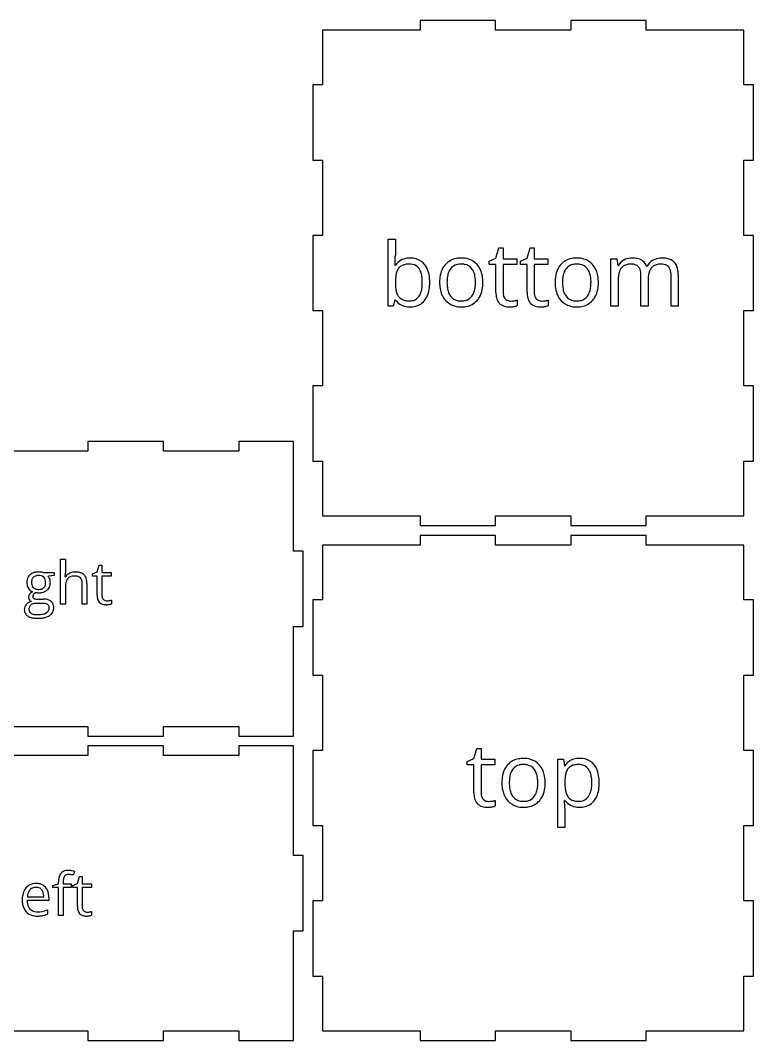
# Model space of a CAD drawing. Header units: millimetres. Extents: x 0 to 434, y 3 to 318.
# Drawn here: x 207.8 to 434, y 3 to 318 of the extents above; entities that cross this region are included whole.
import ezdxf

# ---------------------------------------------------------------- set-up
doc = ezdxf.new("R2010")
doc.units = ezdxf.units.MM

msp = doc.modelspace()

# ---------------------------------------------------------------- linework, layer by layer
at = {"layer": 'bottom_labelLayer'}
for p, q in [((321.26, 229.8), (321.26, 250.47)), ((321.26, 250.47), (323.46, 250.47)), ((323.46, 250.47), (323.46, 245.45)), ((354.51, 244.62), (355.44, 247.73)), ((355.44, 247.73), (356.72, 247.73)), ((356.72, 247.73), (356.72, 244.36)), ((364.11, 244.62), (365.04, 247.73)), ((365.04, 247.73), (366.32, 247.73)), ((366.32, 247.73), (366.32, 244.36)), ((352.43, 243.71), (354.51, 244.62)), ((352.43, 242.64), (352.43, 243.71)), ((354.51, 242.64), (352.43, 242.64)), ((354.51, 233.98), (354.51, 242.64)), ((356.72, 244.36), (360.94, 244.36)), ((360.94, 242.64), (356.72, 242.64)), ((356.72, 242.64), (356.72, 234.08)), ((360.94, 244.36), (360.94, 242.64)), ((362.03, 243.71), (364.11, 244.62)), ((362.03, 242.64), (362.03, 243.71)), ((364.11, 242.64), (362.03, 242.64)), ((364.11, 233.98), (364.11, 242.64)), ((366.32, 244.36), (370.54, 244.36)), ((370.54, 242.64), (366.32, 242.64)), ((366.32, 242.64), (366.32, 234.08)), ((370.54, 244.36), (370.54, 242.64)), ((389.99, 229.8), (389.99, 244.36)), ((389.99, 244.36), (391.78, 244.36)), ((391.78, 244.36), (392.14, 242.36)), ((323.35, 242.42), (323.46, 242.42)), ((392.14, 242.36), (392.24, 242.36)), ((401.01, 242.15), (401.12, 242.15)), ((392.19, 237.44), (392.19, 229.8)), ((399.26, 229.8), (399.26, 239.27)), ((401.46, 237.93), (401.46, 229.8)), ((408.54, 229.8), (408.54, 239.27)), ((410.74, 239.3), (410.74, 229.8)), ((323.3, 231.67), (322.84, 229.8)), ((323.46, 231.67), (323.3, 231.67)), ((361.05, 231.62), (361.05, 229.93)), ((370.65, 231.62), (370.65, 229.93)), ((322.84, 229.8), (321.26, 229.8)), ((392.19, 229.8), (389.99, 229.8)), ((401.46, 229.8), (399.26, 229.8)), ((410.74, 229.8), (408.54, 229.8))]:
    msp.add_line(p, q, dxfattribs=at)
for centre, radius, start, end in [((290.29, 244.98), 33.17, 355.7239, 358.1259), ((277.49, 245.41), 45.97, 358.1123, 0.0484), ((327.57, 239.55), 5.01, 95.1835, 145.1109), ((327.21, 238.87), 3.83, 100.447, 119.6701), ((327.66, 236.55), 6.2, 89.5731, 100.7324), ((328.01, 237.07), 7.53, 89.8743, 96.8145), ((327.74, 237.65), 5.1, 78.6781, 90.3749), ((328.09, 237.86), 6.74, 74.2393, 90.5624), ((328.18, 239.49), 3.22, 35.5408, 79.8011), ((328.54, 239.49), 5.04, 38.5631, 74.067), ((327.39, 238.6), 6.5, 16.4709, 38.4075), ((343.43, 238.57), 6.09, 138.176, 150.2287), ((343.23, 238.73), 5.83, 99.1759, 137.9833), ((343.28, 239.18), 3.51, 103.4685, 142.3119), ((343.79, 236.06), 8.56, 89.7326, 100.076), ((343.72, 237.5), 5.25, 89.4806, 103.8805), ((343.8, 237.19), 5.56, 79.3454, 90.3175), ((343.91, 237.21), 7.41, 73.5223, 90.5692), ((344.22, 239.08), 3.63, 37.9578, 80.4006), ((344.34, 238.79), 5.77, 41.1446, 73.2134), ((343.51, 238.08), 6.87, 13.5014, 41.0703), ((379.07, 238.57), 6.09, 138.176, 150.2287), ((378.86, 238.73), 5.83, 99.1759, 137.9833), ((378.91, 239.18), 3.51, 103.4685, 142.3119), ((379.43, 236.06), 8.56, 89.7326, 100.076), ((379.35, 237.5), 5.25, 89.4806, 103.8805), ((379.43, 237.19), 5.56, 79.3454, 90.3175), ((379.54, 237.21), 7.41, 73.5223, 90.5692), ((379.85, 239.08), 3.63, 37.9578, 80.4006), ((379.98, 238.79), 5.77, 41.1446, 73.2134), ((379.15, 238.08), 6.87, 13.5014, 41.0703), ((395.98, 240.17), 4.33, 117.121, 149.5424), ((395.73, 239.24), 3.46, 101.1546, 123.0656), ((396.42, 239.38), 5.23, 93.8343, 117.5072), ((396.15, 237.27), 5.48, 89.5573, 101.4832), ((396.54, 238.3), 6.32, 89.9662, 94.2832), ((396.2, 237.59), 5.16, 85.5238, 90.0793), ((396.62, 237.4), 7.22, 77.5572, 90.5513), ((396.34, 239.09), 3.66, 72.3601, 85.9562), ((396.77, 240.36), 2.31, 41.0611, 72.8994), ((397.29, 240.29), 4.26, 52.7027, 78.0054), ((397.52, 240.73), 3.76, 22.2098, 51.4971), ((405.11, 239.86), 4.6, 119.4042, 150.1829), ((405.62, 239.09), 5.53, 118.2583, 120.063), ((405.62, 239.03), 5.58, 95.8635, 117.9693), ((405.01, 239.12), 3.58, 101.0032, 121.7841), ((405.44, 237.08), 5.67, 89.5621, 101.2962), ((405.81, 237.66), 6.96, 89.9197, 96.2618), ((405.49, 237.63), 5.12, 85.8145, 90.0685), ((405.87, 236.96), 7.66, 79.9361, 90.3804), ((405.63, 239.08), 3.66, 72.6396, 86.2568), ((406.05, 240.36), 2.32, 41.0408, 73.1793), ((406.38, 239.72), 4.85, 62.9723, 80.1665), ((406.91, 240.82), 3.63, 44.229, 62.6229), ((406.75, 240.75), 3.8, 19.5612, 43.3161), ((295.85, 244.6), 27.59, 355.4718, 355.6526), ((330.43, 238.16), 6.9, 160.8926, 171.2334), ((327.48, 239.2), 3.77, 143.3382, 161.256), ((326.78, 239.67), 2.93, 120.1403, 142.4249), ((327.81, 239.23), 3.66, 32.7034, 35.5242), ((326.83, 238.67), 4.79, 15.7779, 32.0151), ((323.67, 237.73), 8.09, 6.1649, 16.0396), ((324.09, 237.56), 9.96, 5.1339, 16.7973), ((344.67, 237.94), 7.48, 150.7111, 169.4696), ((346.84, 237.68), 7.4, 162.0653, 173.1675), ((344.14, 238.58), 4.56, 142.9026, 162.375), ((343.48, 238.55), 4.54, 20.0257, 37.435), ((341.23, 237.73), 6.93, 7.744, 20.069), ((340.31, 237.24), 10.18, 1.1277, 13.88), ((380.31, 237.94), 7.48, 150.7111, 169.4696), ((382.47, 237.68), 7.4, 162.0653, 173.1675), ((379.77, 238.58), 4.56, 142.9026, 162.375), ((379.11, 238.55), 4.54, 20.0257, 37.435), ((376.87, 237.73), 6.93, 7.744, 20.069), ((375.94, 237.24), 10.18, 1.1277, 13.88), ((398.81, 238.33), 6.56, 161.0234, 171.4469), ((396.11, 239.29), 3.7, 143.077, 161.3914), ((395.44, 239.74), 2.89, 123.702, 142.3022), ((396.47, 240.17), 2.66, 20.7071, 40.0218), ((395.15, 239.66), 4.08, 7.9865, 20.795), ((392.75, 239.3), 6.5, 359.6948, 8.1471), ((407.48, 238.49), 5.98, 160.8732, 172.5272), ((405.27, 239.27), 3.64, 140.9765, 161.1699), ((404.69, 239.7), 2.92, 122.3597, 140.2884), ((405.76, 240.17), 2.66, 20.7071, 40.0218), ((404.43, 239.66), 4.08, 7.9865, 20.795), ((402.04, 239.3), 6.5, 359.6948, 8.1471), ((404.45, 239.88), 6.26, 7.5042, 19.9645), ((400.63, 239.35), 10.11, 359.7107, 7.6907), ((340.45, 237.1), 16.99, 177.6177, 180.0425), ((338.04, 237.03), 14.58, 179.7763, 185.7075), ((335.34, 237.36), 11.87, 171.0668, 177.8457), ((318.76, 237.17), 13.03, 359.7681, 6.3095), ((319.15, 237.07), 12.63, 353.4935, 0.2205), ((321.15, 237.02), 12.93, 350.6563, 0.338), ((319.92, 237.12), 14.15, 359.8779, 5.4094), ((348.56, 237.17), 11.45, 169.2443, 180.3881), ((348.14, 237.05), 11.03, 179.7745, 189.0933), ((351.05, 237.14), 11.65, 173.0086, 180.2464), ((350.56, 237.03), 11.16, 179.706, 187.9161), ((337.2, 237.15), 11, 359.7076, 7.8973), ((336.59, 237.05), 11.61, 353.5363, 0.2014), ((339.1, 237.01), 11.39, 349.1762, 0.3863), ((337.55, 237.09), 12.94, 359.9919, 1.5419), ((384.19, 237.17), 11.45, 169.2443, 180.3881), ((383.78, 237.05), 11.03, 179.7745, 189.0933), ((386.68, 237.14), 11.65, 173.0086, 180.2464), ((386.2, 237.03), 11.16, 179.706, 187.9161), ((372.84, 237.15), 11, 359.7076, 7.8973), ((372.22, 237.05), 11.61, 353.5363, 0.2014), ((374.73, 237.01), 11.39, 349.1762, 0.3863), ((373.18, 237.09), 12.94, 359.9919, 1.5419), ((407.54, 237.44), 15.35, 178.0976, 180.0253), ((403.27, 237.63), 11.08, 171.3042, 178.3502), ((411.15, 237.98), 9.69, 172.3776, 180.183), ((413.76, 237.93), 12.3, 179.8946, 180.0001), ((332.29, 236.44), 8.8, 185.5925, 194.2051), ((328.61, 235.49), 5, 193.943, 208.0218), ((327.12, 234.73), 3.33, 208.5537, 217.5605), ((326.56, 235.64), 5.06, 326.7105, 343.6662), ((323.61, 236.54), 8.15, 343.4171, 353.6369), ((325.65, 236.25), 8.36, 335.8306, 350.8255), ((345.31, 236.57), 8.16, 188.9102, 205.3171), ((346.47, 236.45), 7.03, 187.7639, 200.0977), ((344.21, 235.62), 4.63, 200.0846, 216.9132), ((343.3, 235.68), 4.73, 323.0089, 342.6391), ((340.59, 236.57), 7.58, 342.3616, 353.7537), ((342.93, 236.25), 7.48, 330.2507, 349.4116), ((361.44, 233.91), 6.93, 179.3551, 192.8478), ((361.16, 234.05), 4.44, 179.6417, 189.7506), ((359.59, 233.77), 2.85, 189.5479, 205.7874), ((371.04, 233.91), 6.93, 179.3551, 192.8478), ((370.76, 234.05), 4.44, 179.6417, 189.7506), ((369.19, 233.77), 2.85, 189.5479, 205.7874), ((380.94, 236.57), 8.16, 188.9102, 205.3171), ((382.1, 236.45), 7.03, 187.7639, 200.0977), ((379.84, 235.62), 4.63, 200.0846, 216.9132), ((378.93, 235.68), 4.73, 323.0089, 342.6391), ((376.22, 236.57), 7.58, 342.3616, 353.7537), ((378.57, 236.25), 7.48, 330.2507, 349.4116), ((327.43, 234.51), 4.88, 215.585, 245.8362), ((327, 234.68), 3.2, 218.169, 253.8047), ((327.8, 235.37), 5.82, 245.9802, 255.5456), ((327.59, 236.51), 5.12, 253.1382, 266.8483), ((327.76, 238.47), 7.09, 266.3776, 270.0511), ((327.81, 235.78), 4.4, 269.3869, 285.8631), ((328.39, 234.78), 5.22, 274.064, 321.4081), ((328.14, 234.6), 3.17, 286.0163, 326.8497), ((327.63, 235.39), 6.2, 321.3161, 335.5436), ((344.47, 236.22), 7.25, 205.656, 208.4462), ((343.38, 235.55), 5.97, 207.7947, 238.6758), ((343.45, 235.7), 6.14, 238.8116, 253.2428), ((343.39, 235.03), 3.61, 217.301, 261.7099), ((343.77, 236.86), 5.48, 260.5033, 270.2477), ((343.84, 236.5), 5.12, 269.4482, 284.7256), ((344.25, 235), 3.56, 284.5662, 322.6334), ((344.33, 235.47), 5.88, 278.8959, 317.9979), ((344.11, 235.64), 6.15, 318.144, 329.7566), ((357.96, 232.97), 3.33, 190.3818, 253.8772), ((358.94, 233.47), 2.14, 206.1295, 221.4084), ((358.87, 233.42), 2.05, 221.5949, 262.3505), ((359.04, 234.3), 2.95, 261.3266, 270.1913), ((359.07, 238.59), 7.24, 269.8804, 278.3028), ((359.14, 238.03), 6.67, 278.4155, 279.008), ((358.33, 243.22), 11.93, 278.9589, 280.5105), ((359.1, 239.07), 7.7, 280.4848, 282.6268), ((359.78, 236.05), 4.61, 282.5877, 285.5795), ((360.12, 234.8), 3.31, 285.7237, 286.2565), ((367.57, 232.97), 3.33, 190.3818, 253.8772), ((368.55, 233.47), 2.14, 206.1295, 221.4084), ((368.47, 233.42), 2.05, 221.5949, 262.3505), ((368.65, 234.3), 2.95, 261.3266, 270.1913), ((368.67, 238.59), 7.24, 269.8804, 278.3028), ((368.74, 238.03), 6.67, 278.4155, 279.008), ((367.93, 243.22), 11.93, 278.9589, 280.5105), ((368.7, 239.07), 7.7, 280.4848, 282.6268), ((369.38, 236.05), 4.61, 282.5877, 285.5795), ((369.72, 234.8), 3.31, 285.7237, 286.2565), ((380.1, 236.22), 7.25, 205.656, 208.4462), ((379.01, 235.55), 5.97, 207.7947, 238.6758), ((379.09, 235.7), 6.14, 238.8116, 253.2428), ((379.02, 235.03), 3.61, 217.301, 261.7099), ((379.4, 236.86), 5.48, 260.5033, 270.2477), ((379.48, 236.5), 5.12, 269.4482, 284.7256), ((379.88, 235), 3.56, 284.5662, 322.6334), ((379.96, 235.47), 5.88, 278.8959, 317.9979), ((379.75, 235.64), 6.15, 318.144, 329.7566), ((327.99, 236.22), 6.69, 255.7755, 270.3185), ((328.04, 237.01), 7.48, 269.9226, 275.5482), ((343.69, 236.61), 7.08, 253.5437, 270.4182), ((343.78, 238.1), 8.56, 269.7503, 279.8033), ((358.65, 235.29), 5.76, 253.7848, 270.8853), ((358.73, 235.18), 5.65, 270.003, 270.7606), ((358.7, 236.41), 6.87, 270.8933, 275.5484), ((358.45, 239.08), 9.56, 275.526, 279.294), ((358.67, 237.79), 8.24, 279.1862, 280.1144), ((359.04, 235.78), 6.21, 280.0069, 283.3736), ((359.6, 233.48), 3.84, 283.307, 288.1197), ((360.12, 231.89), 2.17, 287.9889, 295.3048), ((368.25, 235.29), 5.76, 253.7848, 270.8853), ((368.34, 235.18), 5.65, 270.003, 270.7606), ((368.3, 236.41), 6.87, 270.8933, 275.5484), ((368.05, 239.08), 9.56, 275.526, 279.294), ((368.28, 237.79), 8.24, 279.1862, 280.1144), ((368.65, 235.78), 6.21, 280.0069, 283.3736), ((369.2, 233.48), 3.84, 283.307, 288.1197), ((369.72, 231.89), 2.17, 287.9889, 295.3048), ((379.32, 236.61), 7.08, 253.5437, 270.4182), ((379.41, 238.1), 8.56, 269.7503, 279.8033)]:
    msp.add_arc(centre, radius, start, end, dxfattribs=at)
at = {"layer": 'bottom_outsideCutPath'}
for p, q in [((301, 315), (301, 298.12)), ((307.88, 315), (301, 315)), ((331.12, 315), (307.88, 315)), ((354.38, 318), (331.12, 318)), ((331.12, 318), (331.12, 315)), ((354.38, 315), (354.38, 318)), ((377.62, 315), (354.38, 315)), ((400.88, 318), (377.62, 318)), ((377.62, 318), (377.62, 315)), ((400.88, 315), (400.88, 318)), ((431, 315), (400.88, 315)), ((431, 298.12), (431, 315)), ((301, 298.12), (298, 298.12)), ((298, 298.12), (298, 274.88)), ((434, 298.12), (431, 298.12)), ((434, 274.88), (434, 298.12)), ((298, 274.88), (301, 274.88)), ((301, 274.88), (301, 251.62)), ((431, 251.62), (431, 274.88)), ((431, 274.88), (434, 274.88)), ((301, 251.62), (298, 251.62)), ((298, 251.62), (298, 228.38)), ((434, 251.62), (431, 251.62)), ((434, 228.38), (434, 251.62)), ((298, 228.38), (301, 228.38)), ((301, 228.38), (301, 205.12)), ((431, 205.12), (431, 228.38)), ((431, 228.38), (434, 228.38)), ((301, 205.12), (298, 205.12)), ((298, 205.12), (298, 181.88)), ((434, 205.12), (431, 205.12)), ((434, 181.88), (434, 205.12)), ((298, 181.88), (301, 181.88)), ((301, 181.88), (301, 165)), ((431, 165), (431, 181.88)), ((431, 181.88), (434, 181.88)), ((301, 165), (331.12, 165)), ((331.12, 165), (331.12, 162)), ((354.38, 162), (354.38, 165)), ((354.38, 165), (377.62, 165)), ((377.62, 165), (377.62, 162)), ((400.88, 162), (400.88, 165)), ((400.88, 165), (424.12, 165)), ((424.12, 165), (431, 165)), ((331.12, 162), (354.38, 162)), ((377.62, 162), (400.88, 162))]:
    msp.add_line(p, q, dxfattribs=at)
at = {"layer": 'left_labelLayer'}
for p, q in [((224.47, 55.24), (224.09, 54.06)), ((225.36, 51.54), (225.98, 53.62)), ((225.98, 53.62), (226.83, 53.62)), ((226.83, 53.62), (226.83, 51.37)), ((217.78, 50.89), (219.52, 51.42)), ((217.78, 50.22), (217.78, 50.89)), ((219.52, 51.42), (219.52, 51.96)), ((220.99, 52), (220.99, 51.37)), ((220.99, 51.37), (223.47, 51.37)), ((223.47, 51.37), (223.47, 50.22)), ((223.96, 50.93), (225.36, 51.54)), ((223.96, 50.22), (223.96, 50.93)), ((226.83, 51.37), (229.66, 51.37)), ((229.66, 51.37), (229.66, 50.22)), ((209.9, 47.43), (214.99, 47.43)), ((219.52, 50.22), (217.78, 50.22)), ((219.52, 41.63), (219.52, 50.22)), ((223.47, 50.22), (220.99, 50.22)), ((220.99, 50.22), (220.99, 41.63)), ((225.36, 50.22), (223.96, 50.22)), ((225.36, 44.43), (225.36, 50.22)), ((229.66, 50.22), (226.83, 50.22)), ((226.83, 50.22), (226.83, 44.49)), ((216.57, 46.23), (209.86, 46.23)), ((216.57, 47.16), (216.57, 46.23)), ((216.15, 43.39), (216.15, 42.08)), ((220.99, 41.63), (219.52, 41.63)), ((229.73, 42.84), (229.73, 41.72))]:
    msp.add_line(p, q, dxfattribs=at)
for centre, radius, start, end in [((222.69, 52.69), 3.09, 141.7434, 168.2322), ((222.23, 52.92), 2.59, 98.2551, 139.6203), ((222.79, 52.8), 1.71, 145.0689, 162.1802), ((222.43, 53.03), 1.28, 102.7677, 144.338), ((222.63, 51.07), 4.48, 89.6697, 99.9314), ((222.61, 52.34), 1.99, 89.4859, 103.4198), ((222.62, 51.16), 3.17, 83.0761, 89.7927), ((222.63, 50.8), 4.75, 81.5641, 89.7018), ((222.42, 49.6), 4.74, 76.5184, 83.0217), ((222.3, 48.47), 7.1, 75.974, 81.6565), ((221.87, 47.25), 7.16, 71.9613, 76.5918), ((221.72, 46.09), 9.55, 73.2964, 76.0946), ((212.41, 47.76), 3.78, 92.4763, 140.5386), ((212.6, 46.33), 5.21, 89.9638, 93.9176), ((212.65, 47.05), 4.49, 74.2126, 90.545), ((212.93, 48.09), 3.42, 41.2065, 74.0233), ((225.5, 52.03), 5.98, 167.5776, 180.6587), ((227.96, 52), 6.97, 178.1973, 180.0232), ((226.05, 52.08), 5.06, 171.6527, 178.4384), ((224.03, 52.38), 3.01, 161.8437, 171.7847), ((216.08, 46.47), 7.75, 168.9539, 180.3843), ((213.55, 46.98), 5.16, 149.4071, 169.1854), ((212.84, 47.36), 4.37, 140.1056, 148.9067), ((215.45, 46.92), 5.57, 172.1545, 174.7615), ((214.18, 47.12), 4.29, 160.3353, 172.5315), ((212.89, 47.6), 2.91, 138.0995, 160.5866), ((212.38, 48.04), 2.25, 106.4657, 137.9176), ((212.56, 47.4), 2.91, 89.4422, 106.209), ((212.6, 47.28), 3.03, 79.6469, 90.291), ((212.82, 48.27), 2.02, 40.0823, 80.6243), ((212.61, 48.11), 2.28, 23.4821, 39.7072), ((211.76, 47.75), 3.21, 8.7342, 23.2772), ((209.96, 47.46), 5.03, 359.6745, 8.9225), ((212.4, 47.63), 4.12, 11.5994, 41.1496), ((210.56, 47.2), 6, 359.6148, 12.0336), ((216.76, 46.41), 8.43, 179.9887, 181.7992), ((214.86, 46.3), 6.53, 181.3575, 194.492), ((212.75, 45.73), 4.34, 194.0877, 223.0538), ((215.78, 46.35), 5.92, 181.1447, 190.8007), ((213.69, 45.94), 3.79, 190.6006, 206.0275), ((212.77, 45.5), 2.77, 206.295, 222.5558), ((229.99, 44.37), 4.64, 179.3551, 192.8478), ((229.8, 44.47), 2.97, 179.6417, 189.7506), ((212.52, 45.56), 4.06, 223.5466, 256.1957), ((212.68, 45.46), 2.68, 223.0645, 258.1401), ((212.94, 47.18), 5.73, 256.0088, 270.4848), ((213.01, 46.8), 4.06, 257.5312, 270.4319), ((212.99, 53.47), 12.02, 269.9669, 271.9931), ((213.01, 50.53), 7.79, 270.1984, 292.209), ((213.11, 50.57), 9.12, 271.912, 275.9727), ((213.42, 47.66), 6.19, 275.9055, 281.6604), ((213.26, 48.22), 6.77, 281.9936, 287.8851), ((212.62, 50.2), 8.86, 287.9023, 293.4862), ((212.64, 51.6), 8.93, 291.8255, 293.1613), ((227.67, 43.74), 2.23, 190.3818, 253.8772), ((228.75, 44.28), 1.91, 189.5479, 205.7874), ((228.32, 44.08), 1.43, 206.1295, 221.4084), ((228.12, 45.3), 3.85, 253.7848, 270.8853), ((228.28, 44.05), 1.37, 221.5949, 262.3505), ((228.39, 44.64), 1.97, 261.3266, 270.1913), ((228.18, 45.23), 3.78, 270.0029, 270.7605), ((228.16, 46.05), 4.6, 270.8933, 275.5484), ((228.41, 47.51), 4.84, 269.8804, 278.3028), ((227.99, 47.83), 6.39, 275.526, 279.2939), ((228.14, 46.97), 5.52, 279.1864, 280.1142), ((228.45, 47.13), 4.47, 278.4155, 279.008), ((228.39, 45.63), 4.15, 280.0069, 283.3736), ((227.91, 50.61), 7.98, 278.9589, 280.5105), ((228.76, 44.09), 2.57, 283.3069, 288.1198), ((228.43, 47.83), 5.15, 280.4847, 282.6268), ((228.88, 45.81), 3.08, 282.5877, 285.5794), ((229.11, 43.03), 1.45, 287.9889, 295.3048), ((229.11, 44.96), 2.21, 285.723, 286.2571)]:
    msp.add_arc(centre, radius, start, end, dxfattribs=at)
at = {"layer": 'left_outsideCutPath'}
for p, q in [((251.88, 94), (228.62, 94)), ((228.62, 94), (228.62, 91)), ((251.88, 91), (251.88, 94)), ((292, 94), (275.12, 94)), ((275.12, 94), (275.12, 91)), ((292, 83.38), (292, 94)), ((228.62, 91), (205.38, 91)), ((275.12, 91), (251.88, 91)), ((292, 60.12), (292, 83.38)), ((295, 60.12), (292, 60.12)), ((295, 36.88), (295, 60.12)), ((292, 3), (292, 36.88)), ((292, 36.88), (295, 36.88)), ((205.38, 6), (228.62, 6)), ((228.62, 6), (228.62, 3)), ((251.88, 3), (251.88, 6)), ((251.88, 6), (275.12, 6)), ((275.12, 6), (275.12, 3)), ((228.62, 3), (251.88, 3)), ((275.12, 3), (292, 3))]:
    msp.add_line(p, q, dxfattribs=at)
at = {"layer": 'right_labelLayer'}
for p, q in [((220.18, 137.77), (220.18, 151.6)), ((220.18, 151.6), (221.65, 151.6)), ((221.65, 151.6), (221.65, 147.41)), ((231.45, 147.69), (232.08, 149.77)), ((232.08, 149.77), (232.93, 149.77)), ((232.93, 149.77), (232.93, 147.51)), ((214.81, 147.51), (218.18, 147.51)), ((218.18, 146.58), (216.37, 146.37)), ((218.18, 147.51), (218.18, 146.58)), ((221.58, 146.16), (221.67, 146.16)), ((230.06, 147.08), (231.45, 147.69)), ((230.06, 146.37), (230.06, 147.08)), ((231.45, 146.37), (230.06, 146.37)), ((231.45, 140.57), (231.45, 146.37)), ((232.93, 147.51), (235.76, 147.51)), ((235.76, 146.37), (232.93, 146.37)), ((232.93, 146.37), (232.93, 140.63)), ((235.76, 147.51), (235.76, 146.37)), ((221.65, 142.86), (221.65, 137.77)), ((226.84, 137.77), (226.84, 144.07)), ((228.32, 144.13), (228.32, 137.77)), ((213.05, 139.32), (214.77, 139.32)), ((235.83, 138.99), (235.83, 137.86)), ((214.3, 137.99), (212.53, 137.99)), ((221.65, 137.77), (220.18, 137.77)), ((228.32, 137.77), (226.84, 137.77))]:
    msp.add_line(p, q, dxfattribs=at)
for centre, radius, start, end in [((214.01, 144.39), 4.26, 166.8196, 180.4839), ((212.6, 144.75), 2.8, 132.3288, 167.3341), ((212.79, 144.48), 3.13, 106.2189, 131.5378), ((213.97, 144.51), 2.75, 162.5912, 175.7343), ((213.03, 144.82), 1.77, 135.584, 163.0016), ((212.97, 144.85), 1.7, 122.5211, 134.9967), ((213.27, 142.93), 4.75, 93.633, 106.5409), ((213.13, 144.57), 2.02, 101.0621, 121.9739), ((213.35, 143.52), 3.1, 89.586, 101.3334), ((213.42, 141.17), 6.52, 89.938, 94.0268), ((213.41, 143.41), 3.21, 76.1095, 90.7029), ((213.45, 142.04), 5.65, 82.5852, 90.1849), ((213.62, 143.37), 4.31, 74.0089, 82.5694), ((213.82, 144.88), 1.68, 13.9536, 77.6674), ((212.38, 144.46), 3.17, 359.1806, 15.0432), ((214.49, 144.88), 2.4, 29.4585, 38.3576), ((213.51, 144.32), 3.53, 23.1846, 29.5422), ((212.58, 143.9), 4.55, 21.2507, 23.3489), ((214.17, 144.54), 2.84, 6.8505, 20.9872), ((215.87, 146.97), 5.77, 351.9713, 354.9619), ((212.89, 147.23), 8.76, 354.9828, 357.8944), ((208.38, 147.4), 13.27, 357.8674, 0.0683), ((224.17, 144.6), 2.95, 119.8316, 147.9726), ((224.26, 144.04), 2.45, 140.6208, 160.5049), ((223.93, 144.26), 2.07, 118.4551, 139.6706), ((224.53, 144.05), 3.6, 116.6658, 120.4183), ((224.59, 143.88), 3.79, 96.6653, 116.3782), ((224.25, 143.63), 2.77, 100.1068, 118.0847), ((224.57, 141.97), 4.46, 89.5919, 100.3595), ((224.74, 142.88), 4.79, 89.8927, 96.9959), ((224.61, 142.53), 3.91, 84.0198, 90.151), ((224.78, 141.69), 5.99, 80.6863, 90.3537), ((224.76, 143.79), 2.64, 71.0828, 84.3691), ((225.09, 144.71), 1.66, 43.3791, 71.5386), ((225.15, 143.88), 3.76, 65.6023, 80.8844), ((225, 144.67), 1.75, 22.7024, 42.342), ((224.22, 144.34), 2.61, 8.4931, 22.658), ((225.6, 144.89), 2.66, 46.7401, 65.4131), ((225.63, 144.98), 2.57, 19.2204, 45.7661), ((224.15, 144.43), 4.15, 6.4734, 19.6468), ((221.94, 144.15), 6.38, 359.7945, 6.7744), ((213.47, 144.36), 3.72, 179.9759, 183.6207), ((212.81, 144.28), 3.05, 183.0161, 212.3123), ((212.93, 144.37), 3.21, 212.4714, 215.8876), ((212.45, 143.98), 2.59, 215.1641, 247.4748), ((215.09, 144.4), 3.88, 175.3393, 180.0864), ((214.09, 144.37), 2.88, 179.5618, 191.6529), ((213.09, 144.15), 1.86, 191.3555, 213.366), ((212.85, 144.02), 1.58, 213.9574, 227.7972), ((213.06, 144.27), 1.91, 228.2621, 254.7341), ((213.32, 145.19), 2.86, 254.4017, 267.4349), ((213.39, 146.12), 3.8, 267.0154, 270.0324), ((213.44, 145.54), 3.21, 269.2257, 284.3773), ((213.88, 144.01), 1.63, 282.7797, 346.4829), ((213.91, 144.62), 3.27, 284.9316, 310.6223), ((212.57, 144.38), 2.99, 345.4362, 0.7466), ((214.26, 144.21), 2.74, 310.6098, 342.0924), ((213.63, 144.38), 3.38, 342.565, 0.5958), ((213.37, 144.43), 3.64, 359.8711, 7.0432), ((231.17, 142.87), 9.52, 178.108, 180.023), ((228.71, 142.98), 7.06, 171.3202, 178.3407), ((225.96, 143.41), 4.27, 160.1567, 171.5313), ((222.67, 144.1), 4.17, 359.6714, 8.6878), ((211.96, 139.9), 1.69, 161.7226, 180.4843), ((211.97, 139.89), 1.69, 179.9838, 182.9378), ((211.65, 139.85), 1.37, 182.1767, 215.3416), ((211.78, 139.95), 1.5, 144.4964, 161.3351), ((212.01, 140.12), 1.82, 215.4647, 217.1751), ((212.27, 139.58), 2.11, 132.7259, 144.148), ((211.79, 139.93), 1.53, 216.5861, 245.4969), ((213.07, 138.74), 3.27, 125.2213, 132.8655), ((213.86, 137.63), 4.63, 121.2353, 125.3794), ((212.7, 140.11), 1.11, 147.5369, 180.2592), ((212.36, 140.09), 0.765, 179.2919, 198.358), ((212.21, 140.05), 0.617, 199.2292, 239.5691), ((213.07, 139.86), 1.55, 128.0882, 147.14), ((212.33, 140.22), 0.819, 238.2205, 239.8462), ((212.43, 140.41), 1.03, 240.7303, 254.5026), ((213.74, 139.02), 2.63, 117.3935, 128.4095), ((212.71, 141.39), 2.05, 254.1637, 262.2124), ((212.93, 142.95), 3.63, 262.0556, 267.2083), ((213.26, 145.29), 4, 259.4964, 263.3903), ((213.04, 144.93), 5.61, 267.092, 270.0864), ((213.34, 146.02), 4.74, 263.4837, 270.1271), ((213.36, 147.69), 6.41, 269.9692, 272.9312), ((213.47, 146.15), 4.87, 272.5335, 285.258), ((214.81, 133.28), 6.04, 81.5744, 90.306), ((215.14, 135.44), 3.85, 68.3671, 81.7399), ((215.57, 136.55), 2.67, 52.1879, 68.2501), ((215.87, 136.95), 2.16, 8.6201, 51.8982), ((236.09, 140.52), 4.64, 179.3551, 192.8478), ((233.76, 139.89), 2.23, 190.3818, 253.8772), ((235.9, 140.62), 2.97, 179.6417, 189.7506), ((234.85, 140.43), 1.91, 189.5479, 205.7874), ((234.42, 140.23), 1.43, 206.1295, 221.4084), ((234.37, 140.19), 1.37, 221.5949, 262.3505), ((234.49, 140.78), 1.97, 261.3266, 270.1913), ((234.5, 143.66), 4.84, 269.8804, 278.3028), ((234.55, 143.28), 4.47, 278.4155, 279.008), ((234.01, 146.75), 7.98, 278.9589, 280.5105), ((234.52, 143.97), 5.15, 280.4847, 282.6268), ((234.98, 141.95), 3.08, 282.5877, 285.5794), ((235.21, 141.11), 2.21, 285.723, 286.2571), ((211.24, 136.16), 2.26, 138.3916, 181.0053), ((212.1, 136.12), 3.11, 179.9784, 183.0227), ((211.38, 136.05), 2.39, 182.208, 207.7461), ((211.48, 135.94), 2.58, 113.8121, 138.3496), ((212.77, 136.15), 2.36, 168.258, 180.3821), ((211.89, 136.12), 1.48, 179.2207, 200.9356), ((211.93, 134.97), 3.65, 102.2871, 114.1173), ((211.99, 136.34), 1.55, 130.7945, 169.0413), ((211.72, 136.08), 1.3, 202.0287, 236.1457), ((212.09, 136.2), 1.73, 117.2305, 130.5023), ((212.3, 135.76), 2.21, 99.8103, 116.8229), ((212.51, 134.6), 3.39, 89.6435, 100.0209), ((214.33, 128.61), 9.39, 86.5054, 90.1399), ((214.57, 132.43), 5.55, 81.4172, 86.5757), ((214.96, 134.97), 2.98, 73.41, 81.5907), ((214.62, 136.92), 2.15, 301.2231, 318.6238), ((215.42, 136.49), 1.4, 58.9972, 73.8586), ((215.65, 136.9), 0.93, 31.5095, 58.0778), ((215.02, 136.56), 1.61, 319.0765, 1.1407), ((215.41, 136.76), 1.21, 10.6609, 30.9362), ((214.64, 136.61), 2, 359.5461, 10.9904), ((215.33, 136.56), 2.71, 302.9904, 339.5494), ((214.86, 136.67), 3.19, 340.5269, 0.7202), ((214.81, 136.73), 3.24, 359.743, 9.7327), ((234.22, 141.45), 3.85, 253.7848, 270.8853), ((234.28, 141.37), 3.78, 270.0029, 270.7605), ((234.26, 142.19), 4.6, 270.8933, 275.5484), ((234.09, 143.98), 6.39, 275.526, 279.2939), ((234.24, 143.12), 5.52, 279.1864, 280.1142), ((234.49, 141.77), 4.15, 280.0069, 283.3736), ((234.86, 140.23), 2.57, 283.3069, 288.1198), ((235.21, 139.17), 1.45, 287.9889, 295.3048), ((211.32, 136.07), 2.35, 208.9036, 236.4231), ((211.94, 136.95), 3.43, 235.9668, 251.2229), ((212.53, 138.66), 5.24, 251.2102, 262.7064), ((211.98, 136.41), 1.73, 235.0636, 238.5041), ((212.29, 136.96), 2.36, 239.1066, 254.4863), ((212.7, 138.38), 3.84, 254.2324, 263.4937), ((212.93, 141.67), 8.27, 262.5635, 270.2699), ((212.96, 140.57), 6.05, 263.4109, 270.1457), ((213.02, 145.09), 11.69, 269.7545, 276.617), ((212.99, 141.88), 7.36, 269.9065, 270.001), ((213.02, 144.45), 9.92, 269.7957, 275.3991), ((213.39, 140.64), 6.09, 275.2957, 283.3516), ((213.54, 140.73), 7.3, 276.494, 286.4953), ((214, 138.14), 3.53, 283.1371, 295.8573), ((214.45, 137.17), 2.45, 296.4047, 301.8009), ((214.38, 137.98), 4.42, 286.2542, 302.528), ((214.84, 137.18), 3.51, 303.1873, 304.1723)]:
    msp.add_arc(centre, radius, start, end, dxfattribs=at)
at = {"layer": 'right_outsideCutPath'}
for p, q in [((251.88, 188), (228.62, 188)), ((228.62, 188), (228.62, 185)), ((251.88, 185), (251.88, 188)), ((292, 188), (275.12, 188)), ((275.12, 188), (275.12, 185)), ((292, 177.38), (292, 188)), ((228.62, 185), (205.38, 185)), ((275.12, 185), (251.88, 185)), ((292, 154.12), (292, 177.38)), ((295, 154.12), (292, 154.12)), ((295, 130.88), (295, 154.12)), ((292, 97), (292, 130.88)), ((292, 130.88), (295, 130.88)), ((205.38, 100), (228.62, 100)), ((228.62, 100), (228.62, 97)), ((251.88, 97), (251.88, 100)), ((251.88, 100), (275.12, 100)), ((275.12, 100), (275.12, 97)), ((228.62, 97), (251.88, 97)), ((275.12, 97), (292, 97))]:
    msp.add_line(p, q, dxfattribs=at)
at = {"layer": 'top_labelLayer'}
for p, q in [((347.7, 90.12), (348.63, 93.23)), ((348.63, 93.23), (349.9, 93.23)), ((349.9, 93.23), (349.9, 89.86)), ((345.61, 89.21), (347.7, 90.12)), ((345.61, 88.15), (345.61, 89.21)), ((349.9, 89.86), (354.13, 89.86)), ((354.13, 89.86), (354.13, 88.15)), ((373.57, 68.77), (373.57, 89.86)), ((373.57, 89.86), (375.36, 89.86)), ((375.36, 89.86), (375.67, 87.87)), ((347.7, 88.15), (345.61, 88.15)), ((347.7, 79.49), (347.7, 88.15)), ((354.13, 88.15), (349.9, 88.15)), ((349.9, 88.15), (349.9, 79.58)), ((375.67, 87.87), (375.77, 87.87)), ((375.77, 83.09), (375.77, 82.59)), ((354.23, 77.12), (354.23, 75.44)), ((375.77, 77.17), (375.62, 77.17)), ((375.77, 74.76), (375.77, 68.77)), ((375.77, 68.77), (373.57, 68.77))]:
    msp.add_line(p, q, dxfattribs=at)
for centre, radius, start, end in [((362.44, 84.24), 5.83, 99.1759, 137.9833), ((363.01, 81.56), 8.56, 89.7326, 100.076), ((362.94, 83), 5.25, 89.4806, 103.8805), ((363.02, 82.69), 5.56, 79.3454, 90.3175), ((363.13, 82.72), 7.41, 73.5223, 90.5692), ((363.56, 84.29), 5.77, 41.1446, 73.2134), ((380.63, 84.46), 5.93, 132.3565, 144.9196), ((379.72, 85.45), 4.59, 115.4006, 132.3118), ((380.08, 84.58), 5.52, 97.7066, 114.8822), ((379.98, 81.9), 6.35, 89.5904, 100.3502), ((380.32, 82.98), 7.15, 89.8468, 97.9474), ((380.03, 83.51), 4.74, 84.0379, 90.0848), ((380.41, 83.37), 6.76, 74.1924, 90.5785), ((380.24, 84.81), 3.43, 35.4482, 85.2267), ((380.88, 85.07), 4.99, 38.0523, 74.0417), ((363.89, 83.44), 7.48, 150.7111, 169.4696), ((362.65, 84.08), 6.09, 138.176, 150.2287), ((366.05, 83.18), 7.4, 162.0653, 173.1675), ((363.35, 84.08), 4.56, 142.9026, 162.375), ((362.5, 84.68), 3.51, 103.4685, 142.3119), ((363.44, 84.58), 3.63, 37.9578, 80.4006), ((362.69, 84.05), 4.54, 20.0257, 37.435), ((360.45, 83.23), 6.93, 7.744, 20.069), ((362.73, 83.58), 6.87, 13.5014, 41.0703), ((359.53, 82.74), 10.18, 1.1277, 13.88), ((382.25, 83.77), 6.42, 160.2896, 171.2453), ((379.77, 84.69), 3.78, 141.889, 160.5973), ((379.06, 85.18), 2.91, 118.557, 141.0243), ((379.53, 84.28), 3.93, 100.0868, 118.1918), ((379.25, 84.06), 4.67, 19.8991, 35.898), ((377.02, 83.25), 7.04, 7.715, 19.886), ((379.59, 84.08), 6.62, 16.3356, 37.9091), ((376.2, 83.03), 10.17, 4.5767, 16.6089), ((367.78, 82.67), 11.45, 169.2443, 180.3881), ((367.36, 82.55), 11.03, 179.7745, 189.0933), ((370.27, 82.64), 11.65, 173.0086, 180.2464), ((369.78, 82.54), 11.16, 179.706, 187.9161), ((356.42, 82.65), 11, 359.7076, 7.8973), ((355.81, 82.55), 11.61, 353.5363, 0.2014), ((358.32, 82.52), 11.39, 349.1762, 0.3863), ((356.77, 82.6), 12.94, 359.9919, 1.5419), ((389.81, 82.95), 14.03, 178.0663, 179.4474), ((390.35, 82.54), 14.58, 179.7763, 185.7075), ((386.34, 83.11), 10.56, 171.0869, 178.3247), ((372.98, 82.68), 11.13, 359.7108, 7.861), ((372.36, 82.6), 11.75, 354.8402, 0.1175), ((373.46, 82.52), 12.93, 350.6563, 0.338), ((372.03, 82.62), 14.36, 359.9003, 4.9018), ((354.63, 79.41), 6.93, 179.3551, 192.8478), ((354.34, 79.55), 4.44, 179.6417, 189.7506), ((352.78, 79.27), 2.85, 189.5479, 205.7874), ((364.53, 82.07), 8.16, 188.9102, 205.3171), ((365.69, 81.95), 7.03, 187.7639, 200.0977), ((363.43, 81.12), 4.63, 200.0846, 216.9132), ((362.52, 81.18), 4.73, 323.0089, 342.6391), ((359.81, 82.07), 7.58, 342.3616, 353.7537), ((362.15, 81.75), 7.48, 330.2507, 349.4116), ((384.6, 81.94), 8.8, 185.5925, 194.2051), ((380.92, 80.99), 5, 193.943, 208.0218), ((378.64, 81.42), 5.33, 325.5754, 344.1505), ((375.88, 82.24), 8.21, 343.9336, 355.1138), ((377.97, 81.75), 8.36, 335.8306, 350.8255), ((351.15, 78.47), 3.33, 190.3818, 253.8772), ((352.13, 78.97), 2.14, 206.1295, 221.4084), ((352.06, 78.92), 2.05, 221.5949, 262.3505), ((352.23, 79.8), 2.95, 261.3266, 270.1913), ((352.26, 84.1), 7.24, 269.8804, 278.3028), ((352.32, 83.53), 6.67, 278.4155, 279.008), ((351.51, 88.72), 11.93, 278.9589, 280.5105), ((352.29, 84.57), 7.7, 280.4848, 282.6268), ((352.97, 81.55), 4.61, 282.5877, 285.5795), ((353.31, 80.3), 3.31, 285.7237, 286.2565), ((363.69, 81.72), 7.25, 205.656, 208.4462), ((362.6, 81.05), 5.97, 207.7947, 238.6758), ((362.67, 81.2), 6.14, 238.8116, 253.2428), ((362.61, 80.53), 3.61, 217.301, 261.7099), ((362.99, 82.36), 5.48, 260.5033, 270.2477), ((363.06, 82), 5.12, 269.4482, 284.7256), ((363.47, 80.5), 3.56, 284.5662, 322.6334), ((363.54, 80.97), 5.88, 278.8959, 317.9979), ((363.33, 81.14), 6.15, 318.144, 329.7566), ((354.92, 74.56), 20.86, 2.9503, 7.2021), ((358.29, 74.75), 17.48, 0.0318, 2.9016), ((379.75, 80.02), 4.88, 215.585, 245.8362), ((379.43, 80.23), 3.33, 208.5537, 217.5605), ((379.31, 80.18), 3.2, 218.169, 253.8047), ((379.91, 82.01), 5.12, 253.1382, 266.8483), ((380.07, 83.97), 7.09, 266.3776, 270.0511), ((380.13, 80.6), 3.71, 269.2257, 292.043), ((380.71, 80.28), 5.22, 274.064, 321.4081), ((380.18, 80.3), 3.42, 293.143, 324.1354), ((379.43, 80.93), 4.39, 323.1616, 325.0153), ((379.95, 80.9), 6.2, 321.3161, 335.5436), ((351.83, 80.79), 5.76, 253.7848, 270.8853), ((351.92, 80.69), 5.65, 270.003, 270.7606), ((351.89, 81.91), 6.87, 270.8933, 275.5484), ((351.63, 84.58), 9.56, 275.526, 279.294), ((351.86, 83.29), 8.24, 279.1862, 280.1144), ((352.23, 81.28), 6.21, 280.0069, 283.3736), ((352.78, 78.98), 3.84, 283.307, 288.1197), ((353.31, 77.4), 2.17, 287.9889, 295.3048), ((362.91, 82.12), 7.08, 253.5437, 270.4182), ((363, 83.6), 8.56, 269.7503, 279.8033), ((380.12, 80.88), 5.82, 245.9802, 255.5456), ((380.31, 81.72), 6.69, 255.7755, 270.3185), ((380.35, 82.51), 7.48, 269.9226, 275.5482)]:
    msp.add_arc(centre, radius, start, end, dxfattribs=at)
at = {"layer": 'top_outsideCutPath'}
for p, q in [((354.38, 159), (331.12, 159)), ((331.12, 159), (331.12, 156)), ((354.38, 156), (354.38, 159)), ((400.88, 159), (377.62, 159)), ((377.62, 159), (377.62, 156)), ((400.88, 156), (400.88, 159)), ((301, 156), (301, 139.12)), ((307.88, 156), (301, 156)), ((331.12, 156), (307.88, 156)), ((377.62, 156), (354.38, 156)), ((431, 156), (400.88, 156)), ((431, 139.12), (431, 156)), ((301, 139.12), (298, 139.12)), ((298, 139.12), (298, 115.88)), ((434, 139.12), (431, 139.12)), ((434, 115.88), (434, 139.12)), ((298, 115.88), (301, 115.88)), ((301, 115.88), (301, 92.62)), ((431, 92.62), (431, 115.88)), ((431, 115.88), (434, 115.88)), ((301, 92.62), (298, 92.62)), ((298, 92.62), (298, 69.38)), ((434, 92.62), (431, 92.62)), ((434, 69.38), (434, 92.62)), ((298, 69.38), (301, 69.38)), ((301, 69.38), (301, 46.12)), ((431, 46.12), (431, 69.38)), ((431, 69.38), (434, 69.38)), ((301, 46.12), (298, 46.12)), ((298, 46.12), (298, 22.88)), ((434, 46.12), (431, 46.12)), ((434, 22.88), (434, 46.12)), ((298, 22.88), (301, 22.88)), ((301, 22.88), (301, 6)), ((431, 6), (431, 22.88)), ((431, 22.88), (434, 22.88)), ((301, 6), (331.12, 6)), ((331.12, 6), (331.12, 3)), ((354.38, 3), (354.38, 6)), ((354.38, 6), (377.62, 6)), ((377.62, 6), (377.62, 3)), ((400.88, 3), (400.88, 6)), ((400.88, 6), (424.12, 6)), ((424.12, 6), (431, 6)), ((331.12, 3), (354.38, 3)), ((377.62, 3), (400.88, 3))]:
    msp.add_line(p, q, dxfattribs=at)

doc.saveas('drawing.dxf')
